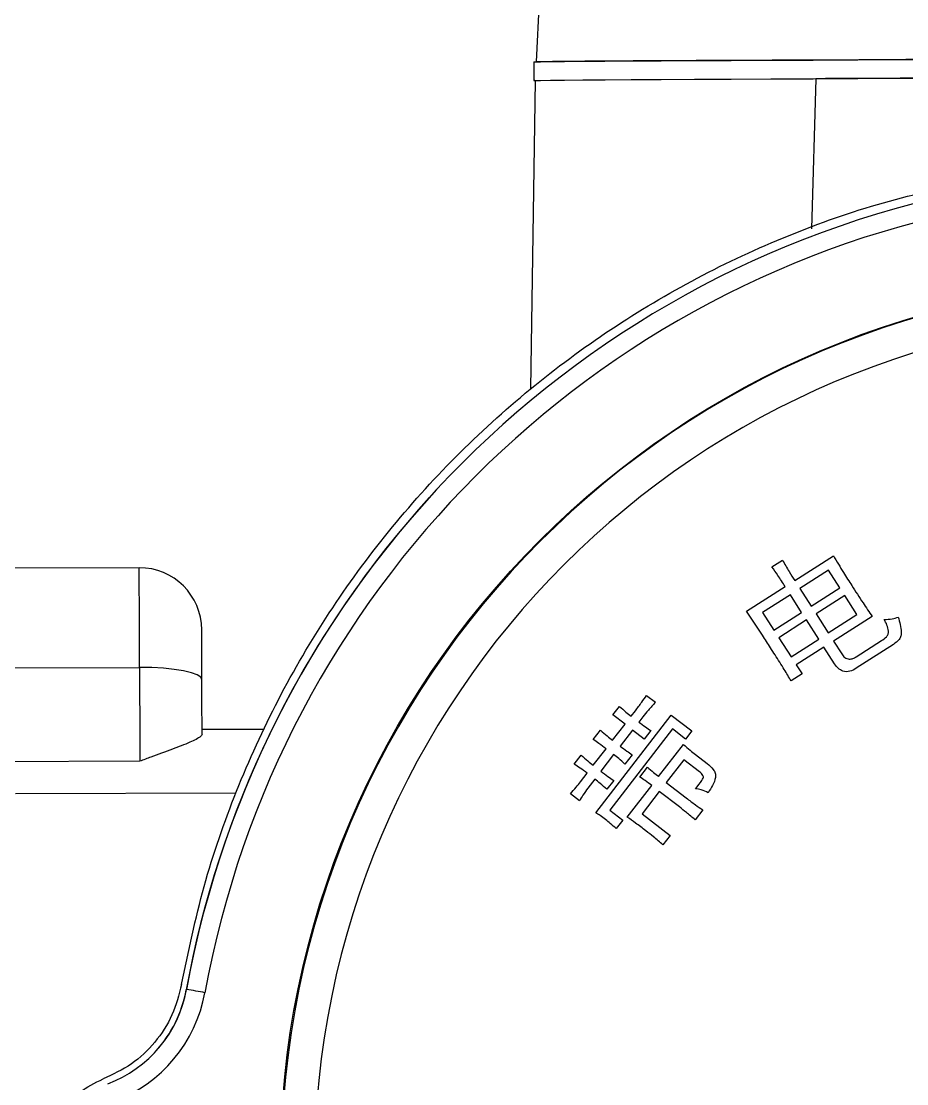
# Model space of a CAD drawing. Header units: millimetres. Extents: x 2384 to 4064, y 886 to 2074.
# Drawn here: x 3397.6 to 3468.7, y 1824.7 to 1910 of the extents above; entities that cross this region are included whole.
import ezdxf

# ---------------------------------------------------------------- set-up
doc = ezdxf.new("R2010")
doc.units = ezdxf.units.MM

msp = doc.modelspace()

# ---------------------------------------------------------------- linework, layer by layer
at = {"color": 7, "linetype": 'Continuous', "lineweight": 25}
for p, q in [((3439.185, 1911.641), (3438.943, 1906.733)), ((3438.763, 1906.724), (3438.768, 1905.224)), ((3438.863, 1905.224), (3438.509, 1880.478)), ((3461.397, 1905.374), (3461.056, 1893.332)), ((3430.403, 1871.789), (3430.385, 1871.77)), ((3429.514, 1870.796), (3429.519, 1870.801)), ((3457.878, 1866.202), (3458.72, 1866.739)), ((3459.709, 1865.107), (3462.813, 1867.091)), ((3407.091, 1866.124), (3382.162, 1866.045)), ((3462.425, 1865.926), (3460.126, 1864.455)), ((3463.331, 1864.508), (3462.425, 1865.926)), ((3455.84, 1862.633), (3458.942, 1864.617)), ((3459.36, 1863.965), (3457.138, 1862.544)), ((3460.266, 1862.547), (3459.36, 1863.965)), ((3460.126, 1864.455), (3461.032, 1863.037)), ((3461.032, 1863.037), (3463.331, 1864.508)), ((3463.724, 1863.895), (3461.425, 1862.424)), ((3464.704, 1862.362), (3463.724, 1863.895)), ((3457.138, 1862.544), (3458.045, 1861.126)), ((3458.045, 1861.126), (3460.266, 1862.547)), ((3461.425, 1862.424), (3462.405, 1860.892)), ((3462.405, 1860.892), (3464.704, 1862.362)), ((3460.658, 1861.934), (3458.437, 1860.513)), ((3461.639, 1860.402), (3460.658, 1861.934)), ((3465.927, 1862.224), (3462.823, 1860.24)), ((3458.437, 1860.513), (3459.417, 1858.98)), ((3459.417, 1858.98), (3461.639, 1860.402)), ((3462.056, 1859.75), (3459.835, 1858.328)), ((3462.914, 1858.409), (3462.056, 1859.75)), ((3462.823, 1860.24), (3463.483, 1859.206)), ((3467.636, 1859.972), (3464.647, 1858.061)), ((3464.653, 1858.983), (3466.683, 1860.28)), ((3382.204, 1858.051), (3407.116, 1858.129)), ((3459.835, 1858.328), (3460.3, 1857.601)), ((3460.3, 1857.601), (3459.419, 1857.038)), ((3447.822, 1855.884), (3448.538, 1855.331)), ((3445.121, 1854.314), (3445.646, 1854.993)), ((3446.586, 1854.21), (3446.918, 1854.639)), ((3443.741, 1846.462), (3449.798, 1854.299)), ((3446.087, 1853.566), (3445.121, 1854.314)), ((3447.526, 1854.169), (3447.194, 1853.74)), ((3449.798, 1854.299), (3451.443, 1853.026)), ((3417.101, 1853.155), (3412.132, 1853.14)), ((3443.536, 1852.337), (3444.117, 1853.088)), ((3449.909, 1853.186), (3444.875, 1846.671)), ((3445.092, 1852.278), (3446.087, 1853.566)), ((3446.695, 1853.096), (3445.7, 1851.808)), ((3447.627, 1852.377), (3446.695, 1853.096)), ((3448.152, 1853.056), (3447.627, 1852.377)), ((3450.946, 1852.382), (3449.909, 1853.186)), ((3451.443, 1853.026), (3450.946, 1852.382)), ((3443.543, 1850.274), (3444.567, 1851.598)), ((3448.785, 1849.364), (3450.778, 1851.941)), ((3407.14, 1850.595), (3382.239, 1850.516)), ((3442.015, 1850.368), (3442.567, 1851.084)), ((3445.175, 1851.128), (3444.151, 1849.804)), ((3446.658, 1851.124), (3446.077, 1850.373)), ((3450.805, 1850.72), (3449.393, 1848.894)), ((3452.058, 1849.752), (3450.805, 1850.72)), ((3451.751, 1851.131), (3452.683, 1850.412)), ((3442.519, 1848.948), (3443.044, 1849.629)), ((3447.275, 1849.332), (3447.884, 1850.12)), ((3443.652, 1849.159), (3443.1, 1848.443)), ((3445.18, 1849.064), (3444.627, 1848.349)), ((3446.269, 1846.109), (3448.231, 1848.648)), ((3449.393, 1848.894), (3451.005, 1847.648)), ((3414.853, 1848.038), (3397.149, 1847.982)), ((3442.424, 1847.421), (3441.708, 1847.973)), ((3448.839, 1848.179), (3447.458, 1846.39)), ((3450.451, 1846.932), (3448.839, 1848.179)), ((3444.875, 1846.671), (3445.912, 1845.868)), ((3447.458, 1846.39), (3449.713, 1844.647)), ((3452.322, 1846.69), (3451.713, 1845.902)), ((3445.912, 1845.868), (3445.387, 1845.189)), ((3449.713, 1844.647), (3449.132, 1843.896)), ((3410.866, 1832.263), (3410.889, 1832.288))]:
    msp.add_line(p, q, dxfattribs=at)
at = {"color": 7, "linetype": 'Continuous', "lineweight": 25, "flags": 128}
for points in [[(3438.763, 1906.724), (3438.862, 1906.73), (3439.302, 1906.74), (3440.09, 1906.75), (3441.22, 1906.761), (3442.686, 1906.773), (3444.476, 1906.786), (3446.578, 1906.799), (3448.977, 1906.813), (3451.657, 1906.828), (3454.599, 1906.843), (3457.782, 1906.858), (3461.183, 1906.873), (3464.779, 1906.889), (3468.545, 1906.904), (3472.454, 1906.919), (3476.479, 1906.934), (3480.591, 1906.949), (3484.762, 1906.963), (3484.837, 1906.963)], [(3484.836, 1906.963), (3484.777, 1906.963), (3480.621, 1906.948), (3476.523, 1906.934), (3472.513, 1906.919), (3468.618, 1906.904), (3464.866, 1906.889), (3461.282, 1906.873), (3457.893, 1906.858), (3454.722, 1906.843), (3451.791, 1906.828), (3449.12, 1906.813), (3446.73, 1906.799), (3444.635, 1906.786), (3442.851, 1906.773), (3441.391, 1906.761), (3440.264, 1906.75), (3439.479, 1906.74), (3439.042, 1906.731), (3438.943, 1906.725)], [(3438.852, 1905.219), (3438.779, 1905.222), (3438.867, 1905.23), (3439.307, 1905.24), (3440.094, 1905.25), (3441.225, 1905.261), (3442.69, 1905.273), (3444.481, 1905.286), (3446.583, 1905.299), (3448.982, 1905.313), (3451.662, 1905.328), (3454.604, 1905.343), (3457.786, 1905.358), (3461.188, 1905.373), (3464.784, 1905.389), (3468.55, 1905.404), (3472.459, 1905.419), (3476.484, 1905.434), (3480.596, 1905.449), (3483.269, 1905.458)], [(3430.385, 1871.77), (3430.37, 1871.753), (3429.519, 1870.801)], [(3407.116, 1858.129), (3407.11, 1859.997), (3407.105, 1861.717), (3407.1, 1863.223), (3407.096, 1864.458), (3407.094, 1865.374), (3407.092, 1865.936), (3407.091, 1866.124)], [(3407.116, 1858.129), (3407.12, 1856.847), (3407.124, 1855.623), (3407.128, 1854.479), (3407.131, 1853.435), (3407.134, 1852.51), (3407.137, 1851.719), (3407.139, 1851.077), (3407.14, 1850.595)], [(3412.119, 1857.142), (3412.023, 1857.338), (3411.738, 1857.525), (3411.275, 1857.697), (3410.653, 1857.847), (3409.895, 1857.969), (3409.03, 1858.059), (3408.092, 1858.113), (3407.116, 1858.129)]]:
    msp.add_lwpolyline(points, dxfattribs=at)
at = {"color": 7, "linetype": 'Continuous', "lineweight": 25}
msp.add_circle((3489.601, 1817.978), 71.202, dxfattribs=at)
for centre, radius, start, end in [((3489.598, 1817.976), 80, 100.30599, 169.69399), ((3489.601, 1817.979), 78.5, 100.30599, 169.69399), ((3489.603, 1817.981), 71.137, 270.00008, 179.99995), ((3489.608, 1817.986), 68.457, 90.00009, 359.99993), ((3489.575, 1817.95), 80, 138.65643, 169.69399), ((3407.107, 1861.124), 5, 0.18036, 90.18036), ((3401.051, 1834.077), 10, 290.58662, 349.69397), ((3401.053, 1834.08), 11.5, 290.58662, 349.69398), ((3401.027, 1834.052), 10, 317.72608, 349.69399), ((3380.797, 1660.501), 174.403, 79.57071, 80.06417)]:
    msp.add_arc(centre, radius, start, end, dxfattribs=at)
for points, knots in [([(3475.433, 1905.43), (3475.148, 1905.429), (3472.487, 1905.42), (3467.677, 1905.401), (3463.49, 1905.383), (3461.397, 1905.374)], [0, 0, 0, 0, 0.056546, 0.528273, 1, 1, 1, 1]), ([(3458.72, 1866.739), (3458.898, 1866.43), (3459.215, 1865.879), (3459.558, 1865.343), (3459.709, 1865.107)], [0, 0, 0, 0, 0.559963, 1, 1, 1, 1]), ([(3462.813, 1867.091), (3463.082, 1866.639), (3463.564, 1865.832), (3464.072, 1865.04), (3464.295, 1864.691)], [0, 0, 0, 0, 0.559978, 1, 1, 1, 1]), ([(3458.942, 1864.617), (3458.75, 1864.917), (3458.406, 1865.453), (3458.039, 1865.973), (3457.878, 1866.202)], [0, 0, 0, 0, 0.560016, 1, 1, 1, 1]), ([(3464.295, 1864.691), (3464.592, 1864.226), (3465.124, 1863.395), (3465.681, 1862.582), (3465.927, 1862.224)], [0, 0, 0, 0, 0.560011, 1, 1, 1, 1]), ([(3457.765, 1859.706), (3457.551, 1860.04), (3457.199, 1860.591), (3456.701, 1861.355), (3456.279, 1861.999), (3455.986, 1862.422), (3455.84, 1862.633)], [0, 0, 0, 0, 0.340004, 0.560006, 0.780008, 1, 1, 1, 1]), ([(3466.683, 1860.28), (3466.819, 1860.375), (3467.023, 1860.517), (3467.235, 1860.788), (3467.255, 1861.305), (3467.054, 1861.679), (3466.893, 1861.978)], [0, 0, 0, 0, 0.250378, 0.375384, 0.499124, 1, 1, 1, 1]), ([(3466.893, 1861.978), (3467.109, 1861.983), (3467.493, 1861.992), (3467.859, 1862.11), (3468.02, 1862.162)], [0, 0, 0, 0, 0.55983, 1, 1, 1, 1]), ([(3468.02, 1862.162), (3468.132, 1861.765), (3468.273, 1861.27), (3468.251, 1860.647), (3468.057, 1860.273), (3467.804, 1860.093), (3467.636, 1859.972)], [0, 0, 0, 0, 0.500786, 0.625786, 0.750524, 1, 1, 1, 1]), ([(3412.119, 1857.142), (3412.118, 1857.674), (3412.114, 1858.772), (3412.11, 1860.089), (3412.107, 1860.978), (3412.107, 1861.087), (3412.107, 1861.139)], [0, 0, 0, 0, 0.242514, 0.5, 0.757486, 1, 1, 1, 1]), ([(3459.419, 1857.038), (3459.239, 1857.345), (3458.942, 1857.851), (3458.507, 1858.541), (3458.137, 1859.124), (3457.889, 1859.512), (3457.765, 1859.706)], [0, 0, 0, 0, 0.339955, 0.559969, 0.779985, 1, 1, 1, 1]), ([(3463.483, 1859.206), (3463.559, 1859.102), (3463.709, 1858.894), (3464.066, 1858.766), (3464.394, 1858.832), (3464.567, 1858.933), (3464.653, 1858.983)], [0, 0, 0, 0, 0.280433, 0.558464, 0.778886, 1, 1, 1, 1]), ([(3464.647, 1858.061), (3464.484, 1857.96), (3464.16, 1857.761), (3463.598, 1857.777), (3463.184, 1858.054), (3463.004, 1858.291), (3462.914, 1858.409)], [0, 0, 0, 0, 0.280758, 0.558556, 0.778818, 1, 1, 1, 1]), ([(3446.918, 1854.639), (3447.089, 1854.87), (3447.395, 1855.281), (3447.692, 1855.7), (3447.822, 1855.884)], [0, 0, 0, 0, 0.559993, 1, 1, 1, 1]), ([(3445.646, 1854.993), (3445.817, 1854.842), (3446.123, 1854.572), (3446.445, 1854.32), (3446.586, 1854.21)], [0, 0, 0, 0, 0.559975, 1, 1, 1, 1]), ([(3448.538, 1855.331), (3448.343, 1855.119), (3447.996, 1854.741), (3447.669, 1854.344), (3447.526, 1854.169)], [0, 0, 0, 0, 0.560036, 1, 1, 1, 1]), ([(3447.194, 1853.74), (3447.369, 1853.607), (3447.682, 1853.37), (3448.009, 1853.152), (3448.152, 1853.056)], [0, 0, 0, 0, 0.56, 1, 1, 1, 1]), ([(3444.117, 1853.088), (3444.295, 1852.932), (3444.614, 1852.654), (3444.946, 1852.393), (3445.092, 1852.278)], [0, 0, 0, 0, 0.560005, 1, 1, 1, 1]), ([(3412.133, 1852.762), (3412.108, 1852.704), (3412.057, 1852.582), (3411.686, 1852.361), (3411.153, 1852.112), (3410.505, 1851.85), (3409.737, 1851.562), (3408.913, 1851.261), (3408.028, 1850.937), (3407.436, 1850.709), (3407.14, 1850.595)], [0, 0, 0, 0, 0.1209405, 0.2506085, 0.3698528, 0.4996175, 0.6170472, 0.7497509, 0.8749007, 1, 1, 1, 1]), ([(3444.567, 1851.598), (3444.378, 1851.74), (3444.04, 1851.995), (3443.69, 1852.233), (3443.536, 1852.337)], [0, 0, 0, 0, 0.559985, 1, 1, 1, 1]), ([(3445.7, 1851.808), (3445.876, 1851.676), (3446.19, 1851.441), (3446.515, 1851.221), (3446.658, 1851.124)], [0, 0, 0, 0, 0.5599826, 1, 1, 1, 1]), ([(3450.778, 1851.941), (3450.956, 1851.785), (3451.273, 1851.507), (3451.605, 1851.246), (3451.751, 1851.131)], [0, 0, 0, 0, 0.559981, 1, 1, 1, 1]), ([(3443.044, 1849.629), (3442.856, 1849.772), (3442.52, 1850.028), (3442.169, 1850.264), (3442.015, 1850.368)], [0, 0, 0, 0, 0.560019, 1, 1, 1, 1]), ([(3442.567, 1851.084), (3442.746, 1850.928), (3443.064, 1850.65), (3443.396, 1850.389), (3443.543, 1850.274)], [0, 0, 0, 0, 0.5600053, 1, 1, 1, 1]), ([(3446.077, 1850.373), (3445.913, 1850.519), (3445.619, 1850.779), (3445.31, 1851.021), (3445.175, 1851.128)], [0, 0, 0, 0, 0.559993, 1, 1, 1, 1]), ([(3452.683, 1850.412), (3452.857, 1850.266), (3453.119, 1850.046), (3453.361, 1849.644), (3453.343, 1848.94), (3453.017, 1848.455), (3452.757, 1848.067)], [0, 0, 0, 0, 0.250443, 0.375539, 0.499787, 1, 1, 1, 1]), ([(3444.151, 1849.804), (3444.339, 1849.661), (3444.676, 1849.406), (3445.026, 1849.169), (3445.18, 1849.064)], [0, 0, 0, 0, 0.559983, 1, 1, 1, 1]), ([(3447.884, 1850.12), (3448.048, 1849.974), (3448.342, 1849.714), (3448.65, 1849.471), (3448.785, 1849.364)], [0, 0, 0, 0, 0.559976, 1, 1, 1, 1]), ([(3451.748, 1848.391), (3451.929, 1848.608), (3452.156, 1848.88), (3452.355, 1849.208), (3452.397, 1849.35), (3452.302, 1849.549), (3452.166, 1849.662), (3452.058, 1849.752)], [0, 0, 0, 0, 0.500942, 0.626088, 0.68839, 0.750852, 1, 1, 1, 1]), ([(3441.708, 1847.973), (3441.862, 1848.153), (3442.137, 1848.474), (3442.402, 1848.803), (3442.519, 1848.948)], [0, 0, 0, 0, 0.560009, 1, 1, 1, 1]), ([(3444.627, 1848.349), (3444.449, 1848.505), (3444.131, 1848.784), (3443.798, 1849.044), (3443.652, 1849.159)], [0, 0, 0, 0, 0.559979, 1, 1, 1, 1]), ([(3448.231, 1848.648), (3448.056, 1848.781), (3447.743, 1849.017), (3447.418, 1849.236), (3447.275, 1849.332)], [0, 0, 0, 0, 0.55998, 1, 1, 1, 1]), ([(3443.1, 1848.443), (3442.97, 1848.255), (3442.737, 1847.919), (3442.52, 1847.573), (3442.424, 1847.421)], [0, 0, 0, 0, 0.5599466, 1, 1, 1, 1]), ([(3452.757, 1848.067), (3452.578, 1848.158), (3452.258, 1848.32), (3451.904, 1848.369), (3451.748, 1848.391)], [0, 0, 0, 0, 0.56002, 1, 1, 1, 1]), ([(3451.713, 1845.902), (3451.481, 1846.098), (3451.066, 1846.449), (3450.639, 1846.785), (3450.451, 1846.932)], [0, 0, 0, 0, 0.560001, 1, 1, 1, 1]), ([(3451.005, 1847.648), (3451.248, 1847.465), (3451.682, 1847.139), (3452.127, 1846.827), (3452.322, 1846.69)], [0, 0, 0, 0, 0.559994, 1, 1, 1, 1]), ([(3444.519, 1845.917), (3444.378, 1846.024), (3444.126, 1846.216), (3443.859, 1846.387), (3443.741, 1846.462)], [0, 0, 0, 0, 0.559966, 1, 1, 1, 1]), ([(3447.763, 1845.011), (3447.489, 1845.222), (3446.999, 1845.598), (3446.492, 1845.953), (3446.269, 1846.109)], [0, 0, 0, 0, 0.560011, 1, 1, 1, 1]), ([(3445.387, 1845.189), (3445.229, 1845.329), (3444.946, 1845.58), (3444.65, 1845.814), (3444.519, 1845.917)], [0, 0, 0, 0, 0.56, 1, 1, 1, 1]), ([(3449.132, 1843.896), (3448.881, 1844.109), (3448.433, 1844.491), (3447.968, 1844.852), (3447.763, 1845.011)], [0, 0, 0, 0, 0.559974, 1, 1, 1, 1]), ([(3399.544, 1818.354), (3399.605, 1819.078), (3399.728, 1820.53), (3400.73, 1822.502), (3402.216, 1824.145), (3403.532, 1824.78), (3404.189, 1825.098)], [0, 0, 0, 0, 0.249032, 0.499354, 0.749677, 1, 1, 1, 1])]:
    msp.add_open_spline(points, degree=3, knots=knots, dxfattribs=at)
for points in [[(3410.488, 1832.69), (3411.038, 1835.326), (3412.139, 1840.597), (3414.789, 1848.241), (3418.14, 1855.595), (3422.23, 1862.569), (3426.997, 1869.097), (3432.399, 1875.111), (3438.379, 1880.551), (3444.877, 1885.359), (3451.825, 1889.493), (3459.158, 1892.89), (3466.785, 1895.588), (3472.049, 1896.722), (3474.681, 1897.289)], [(3412.133, 1852.762), (3412.131, 1853.46), (3412.127, 1854.856), (3412.122, 1856.38), (3412.119, 1857.142)], [(3410.488, 1832.69), (3410.273, 1831.855), (3409.845, 1830.183), (3408.415, 1828.001), (3406.534, 1826.193), (3404.971, 1825.463), (3404.189, 1825.098)]]:
    msp.add_open_spline(points, degree=3, dxfattribs=at)

doc.saveas('drawing.dxf')
